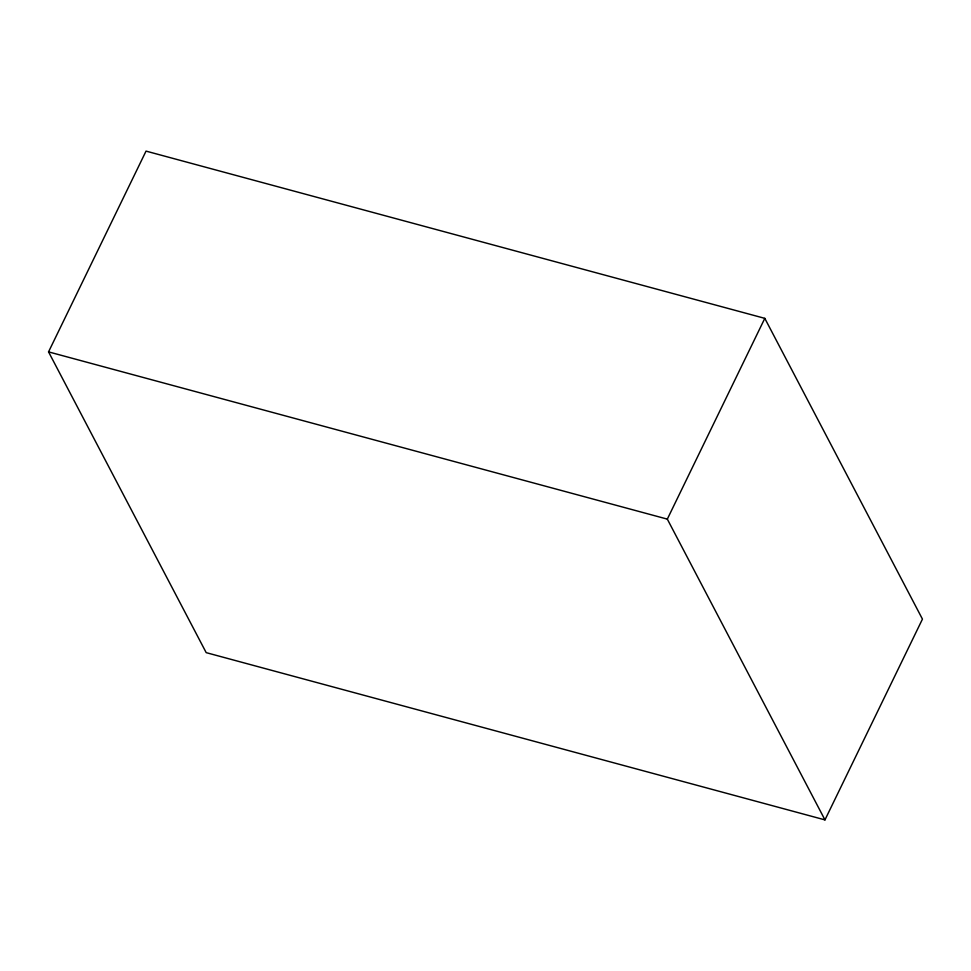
<?xml version="1.0" encoding="UTF-8"?>
<svg xmlns="http://www.w3.org/2000/svg" width="971" height="971" viewBox="0 0 971 971"><rect width="100%" height="100%" fill="white"/><g stroke="black" fill="none" stroke-linecap="round" stroke-linejoin="round"><path stroke-width="1.46" d="M48.55 351.878L146.038 151.112L764.808 318.354L922.45 619.122L824.962 819.888L206.192 652.646L48.55 351.878L667.32 519.121L824.962 819.888M667.32 519.121L764.808 318.354"/></g></svg>
